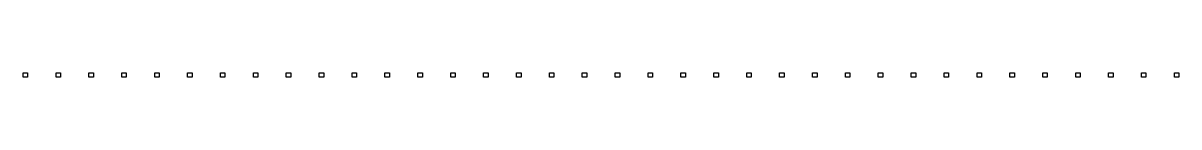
# Model space of a CAD drawing. Extents: x 1000 to 36137, y 1000 to 1137.
import ezdxf

# ---------------------------------------------------------------- set-up
doc = ezdxf.new("R2010")
doc.units = 0

msp = doc.modelspace()

# ---------------------------------------------------------------- linework, layer by layer
for points in [[(1137.36055, 1137.36055, 0), (1137.36055, 1000, 0), (1000, 1000, 0), (1000, 1137.36055, 0), (1137.36055, 1137.36055, 0)], [(2137.36055, 1137.36055, 0), (2137.36055, 1000, 0), (2000, 1000, 0), (2000, 1137.36055, 0), (2137.36055, 1137.36055, 0)], [(3137.36055, 1137.36055, 0), (3137.36055, 1000, 0), (3000, 1000, 0), (3000, 1137.36055, 0), (3137.36055, 1137.36055, 0)], [(4137.36055, 1137.36055, 0), (4137.36055, 1000, 0), (4000, 1000, 0), (4000, 1137.36055, 0), (4137.36055, 1137.36055, 0)], [(5137.36055, 1137.36055, 0), (5137.36055, 1000, 0), (5000, 1000, 0), (5000, 1137.36055, 0), (5137.36055, 1137.36055, 0)], [(6137.36055, 1137.36055, 0), (6137.36055, 1000, 0), (6000, 1000, 0), (6000, 1137.36055, 0), (6137.36055, 1137.36055, 0)], [(7137.36055, 1137.36055, 0), (7137.36055, 1000, 0), (7000, 1000, 0), (7000, 1137.36055, 0), (7137.36055, 1137.36055, 0)], [(8137.36055, 1137.36055, 0), (8137.36055, 1000, 0), (8000, 1000, 0), (8000, 1137.36055, 0), (8137.36055, 1137.36055, 0)], [(9137.36055, 1137.36055, 0), (9137.36055, 1000, 0), (9000, 1000, 0), (9000, 1137.36055, 0), (9137.36055, 1137.36055, 0)], [(10137.36055, 1137.36055, 0), (10137.36055, 1000, 0), (10000, 1000, 0), (10000, 1137.36055, 0), (10137.36055, 1137.36055, 0)], [(11137.36055, 1137.36055, 0), (11137.36055, 1000, 0), (11000, 1000, 0), (11000, 1137.36055, 0), (11137.36055, 1137.36055, 0)], [(12137.36055, 1137.36055, 0), (12137.36055, 1000, 0), (12000, 1000, 0), (12000, 1137.36055, 0), (12137.36055, 1137.36055, 0)], [(13137.36055, 1137.36055, 0), (13137.36055, 1000, 0), (13000, 1000, 0), (13000, 1137.36055, 0), (13137.36055, 1137.36055, 0)], [(14137.36055, 1137.36055, 0), (14137.36055, 1000, 0), (14000, 1000, 0), (14000, 1137.36055, 0), (14137.36055, 1137.36055, 0)], [(15137.36055, 1137.36055, 0), (15137.36055, 1000, 0), (15000, 1000, 0), (15000, 1137.36055, 0), (15137.36055, 1137.36055, 0)], [(16137.36055, 1137.36055, 0), (16137.36055, 1000, 0), (16000, 1000, 0), (16000, 1137.36055, 0), (16137.36055, 1137.36055, 0)], [(17137.36055, 1137.36055, 0), (17137.36055, 1000, 0), (17000, 1000, 0), (17000, 1137.36055, 0), (17137.36055, 1137.36055, 0)], [(18137.36055, 1137.36055, 0), (18137.36055, 1000, 0), (18000, 1000, 0), (18000, 1137.36055, 0), (18137.36055, 1137.36055, 0)], [(19137.36055, 1137.36055, 0), (19137.36055, 1000, 0), (19000, 1000, 0), (19000, 1137.36055, 0), (19137.36055, 1137.36055, 0)], [(20137.36055, 1137.36055, 0), (20137.36055, 1000, 0), (20000, 1000, 0), (20000, 1137.36055, 0), (20137.36055, 1137.36055, 0)], [(21137.36055, 1137.36055, 0), (21137.36055, 1000, 0), (21000, 1000, 0), (21000, 1137.36055, 0), (21137.36055, 1137.36055, 0)], [(22137.36055, 1137.36055, 0), (22137.36055, 1000, 0), (22000, 1000, 0), (22000, 1137.36055, 0), (22137.36055, 1137.36055, 0)], [(23137.36055, 1137.36055, 0), (23137.36055, 1000, 0), (23000, 1000, 0), (23000, 1137.36055, 0), (23137.36055, 1137.36055, 0)], [(24137.36055, 1137.36055, 0), (24137.36055, 1000, 0), (24000, 1000, 0), (24000, 1137.36055, 0), (24137.36055, 1137.36055, 0)], [(25137.36055, 1137.36055, 0), (25137.36055, 1000, 0), (25000, 1000, 0), (25000, 1137.36055, 0), (25137.36055, 1137.36055, 0)], [(26137.36055, 1137.36055, 0), (26137.36055, 1000, 0), (26000, 1000, 0), (26000, 1137.36055, 0), (26137.36055, 1137.36055, 0)], [(27137.36055, 1137.36055, 0), (27137.36055, 1000, 0), (27000, 1000, 0), (27000, 1137.36055, 0), (27137.36055, 1137.36055, 0)], [(28137.36055, 1137.36055, 0), (28137.36055, 1000, 0), (28000, 1000, 0), (28000, 1137.36055, 0), (28137.36055, 1137.36055, 0)], [(29137.36055, 1137.36055, 0), (29137.36055, 1000, 0), (29000, 1000, 0), (29000, 1137.36055, 0), (29137.36055, 1137.36055, 0)], [(30137.36055, 1137.36055, 0), (30137.36055, 1000, 0), (30000, 1000, 0), (30000, 1137.36055, 0), (30137.36055, 1137.36055, 0)], [(31137.36055, 1137.36055, 0), (31137.36055, 1000, 0), (31000, 1000, 0), (31000, 1137.36055, 0), (31137.36055, 1137.36055, 0)], [(32137.36055, 1137.36055, 0), (32137.36055, 1000, 0), (32000, 1000, 0), (32000, 1137.36055, 0), (32137.36055, 1137.36055, 0)], [(33137.36055, 1137.36055, 0), (33137.36055, 1000, 0), (33000, 1000, 0), (33000, 1137.36055, 0), (33137.36055, 1137.36055, 0)], [(34137.36055, 1137.36055, 0), (34137.36055, 1000, 0), (34000, 1000, 0), (34000, 1137.36055, 0), (34137.36055, 1137.36055, 0)], [(35137.36055, 1137.36055, 0), (35137.36055, 1000, 0), (35000, 1000, 0), (35000, 1137.36055, 0), (35137.36055, 1137.36055, 0)], [(36137.36055, 1137.36055, 0), (36137.36055, 1000, 0), (36000, 1000, 0), (36000, 1137.36055, 0), (36137.36055, 1137.36055, 0)]]:
    msp.add_polyline3d(points)

doc.saveas('drawing.dxf')
